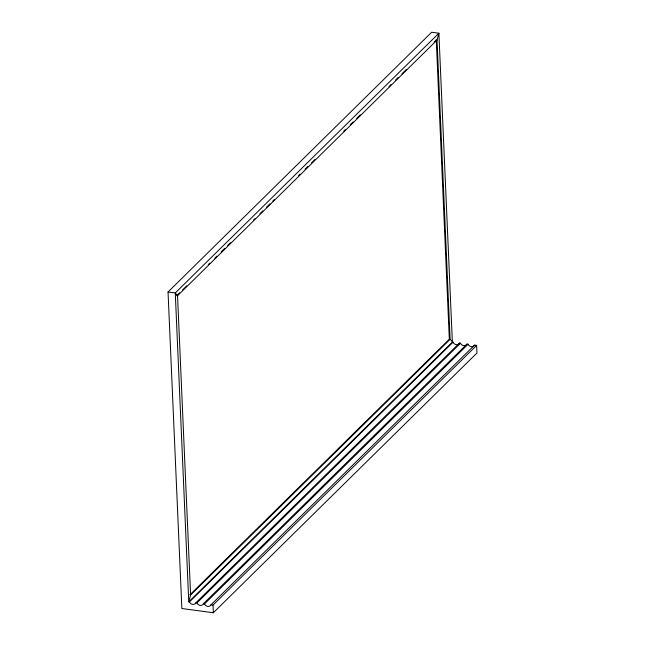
<?xml version="1.0" encoding="UTF-8"?>
<svg xmlns="http://www.w3.org/2000/svg" width="645" height="645" viewBox="0 0 645 645"><rect width="100%" height="100%" fill="white"/><g stroke="black" fill="none" stroke-linecap="round" stroke-linejoin="round"><path stroke-width="0.97" d="M168.039 291.983L431.642 32.25L438.882 33.218L452.363 342.124L188.759 601.85L189.404 601.938A3.91 3.273 45.4 0 0 192.734 604.381A3.91 3.273 45.4 0 0 195.878 602.809L459.49 343.075L460.498 343.213A3.91 3.273 45.4 0 0 463.828 345.656A3.91 3.273 45.4 0 0 466.972 344.083L468.076 344.228A3.91 3.273 45.4 0 0 471.406 346.671A3.91 3.273 45.4 0 0 474.551 345.099L476.631 345.381L476.961 353.017L213.358 612.75L181.858 608.517L168.039 291.983L175.271 292.951L177.544 295.749L190.606 594.996L188.759 601.85L175.271 292.951L438.882 33.218L437.028 40.079L450.097 339.326L453.016 342.205A3.91 3.273 45.4 0 0 456.338 344.656A3.91 3.273 45.4 0 0 459.49 343.075M179.641 292.822L176.778 295.644L177.544 295.749L437.028 40.079L436.27 39.974L434.117 42.094M182.511 289.992L186.808 285.759M208.319 264.571L209.754 263.16M214.769 258.21L216.922 256.097M221.219 251.856L224.807 248.325M227.669 245.503L230.539 242.673M253.477 220.074L254.912 218.663M259.927 213.721L262.797 210.891M266.377 207.359L269.965 203.828M272.827 201.006L274.262 199.595M298.635 175.577L300.07 174.166M305.085 169.224L307.955 166.394M311.535 162.863L315.123 159.331M343.793 131.08L345.228 129.669M350.251 124.727L353.113 121.905M356.701 118.374L360.281 114.842M388.959 86.591L391.104 84.471M395.409 80.23L398.271 77.408M401.859 73.877L406.156 69.636M449.331 339.222L189.84 594.892L190.606 594.996L450.097 339.326L449.331 339.222L436.27 39.974M189.404 601.938L453.016 342.205M195.878 602.809L196.894 602.946L460.498 343.213M196.894 602.946A3.91 3.273 45.4 0 0 200.216 605.389A3.91 3.273 45.4 0 0 203.36 603.809L466.972 344.083M203.36 603.809L204.473 603.962L468.076 344.228M204.473 603.962A3.91 3.273 45.4 0 0 207.795 606.405A3.91 3.273 45.4 0 0 210.939 604.833L474.551 345.099M213.358 612.75L213.019 605.107L476.631 345.381M210.939 604.833L213.019 605.107"/></g></svg>
